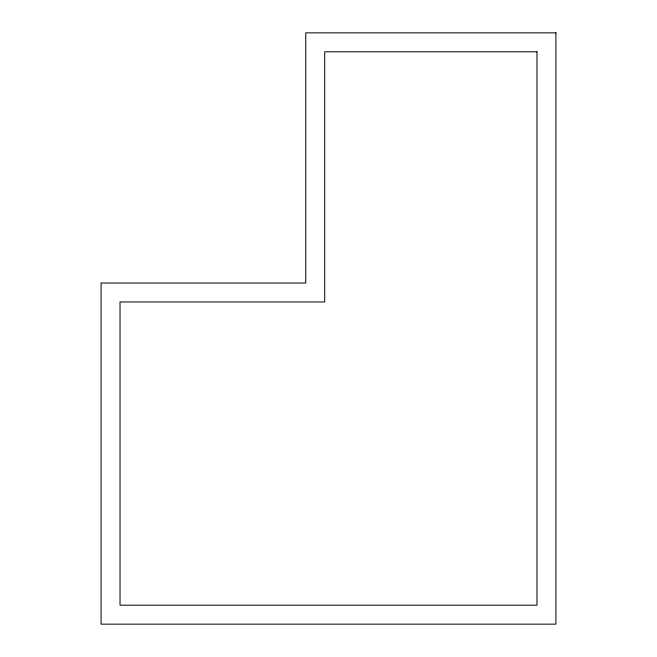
<?xml version="1.0" encoding="UTF-8"?>
<svg xmlns="http://www.w3.org/2000/svg" width="657" height="657" viewBox="0 0 657 657"><rect width="100%" height="100%" fill="white"/><g stroke="black" fill="none" stroke-linecap="round" stroke-linejoin="round"><path stroke-width="0.99" d="M555.921 32.85L305.76 32.85L305.76 283.019L101.079 283.019L101.079 624.15L555.921 624.15L555.921 32.85M536.974 51.804L324.706 51.804L324.706 301.965L120.026 301.965L120.026 605.196L536.974 605.196L536.974 51.804"/></g></svg>
